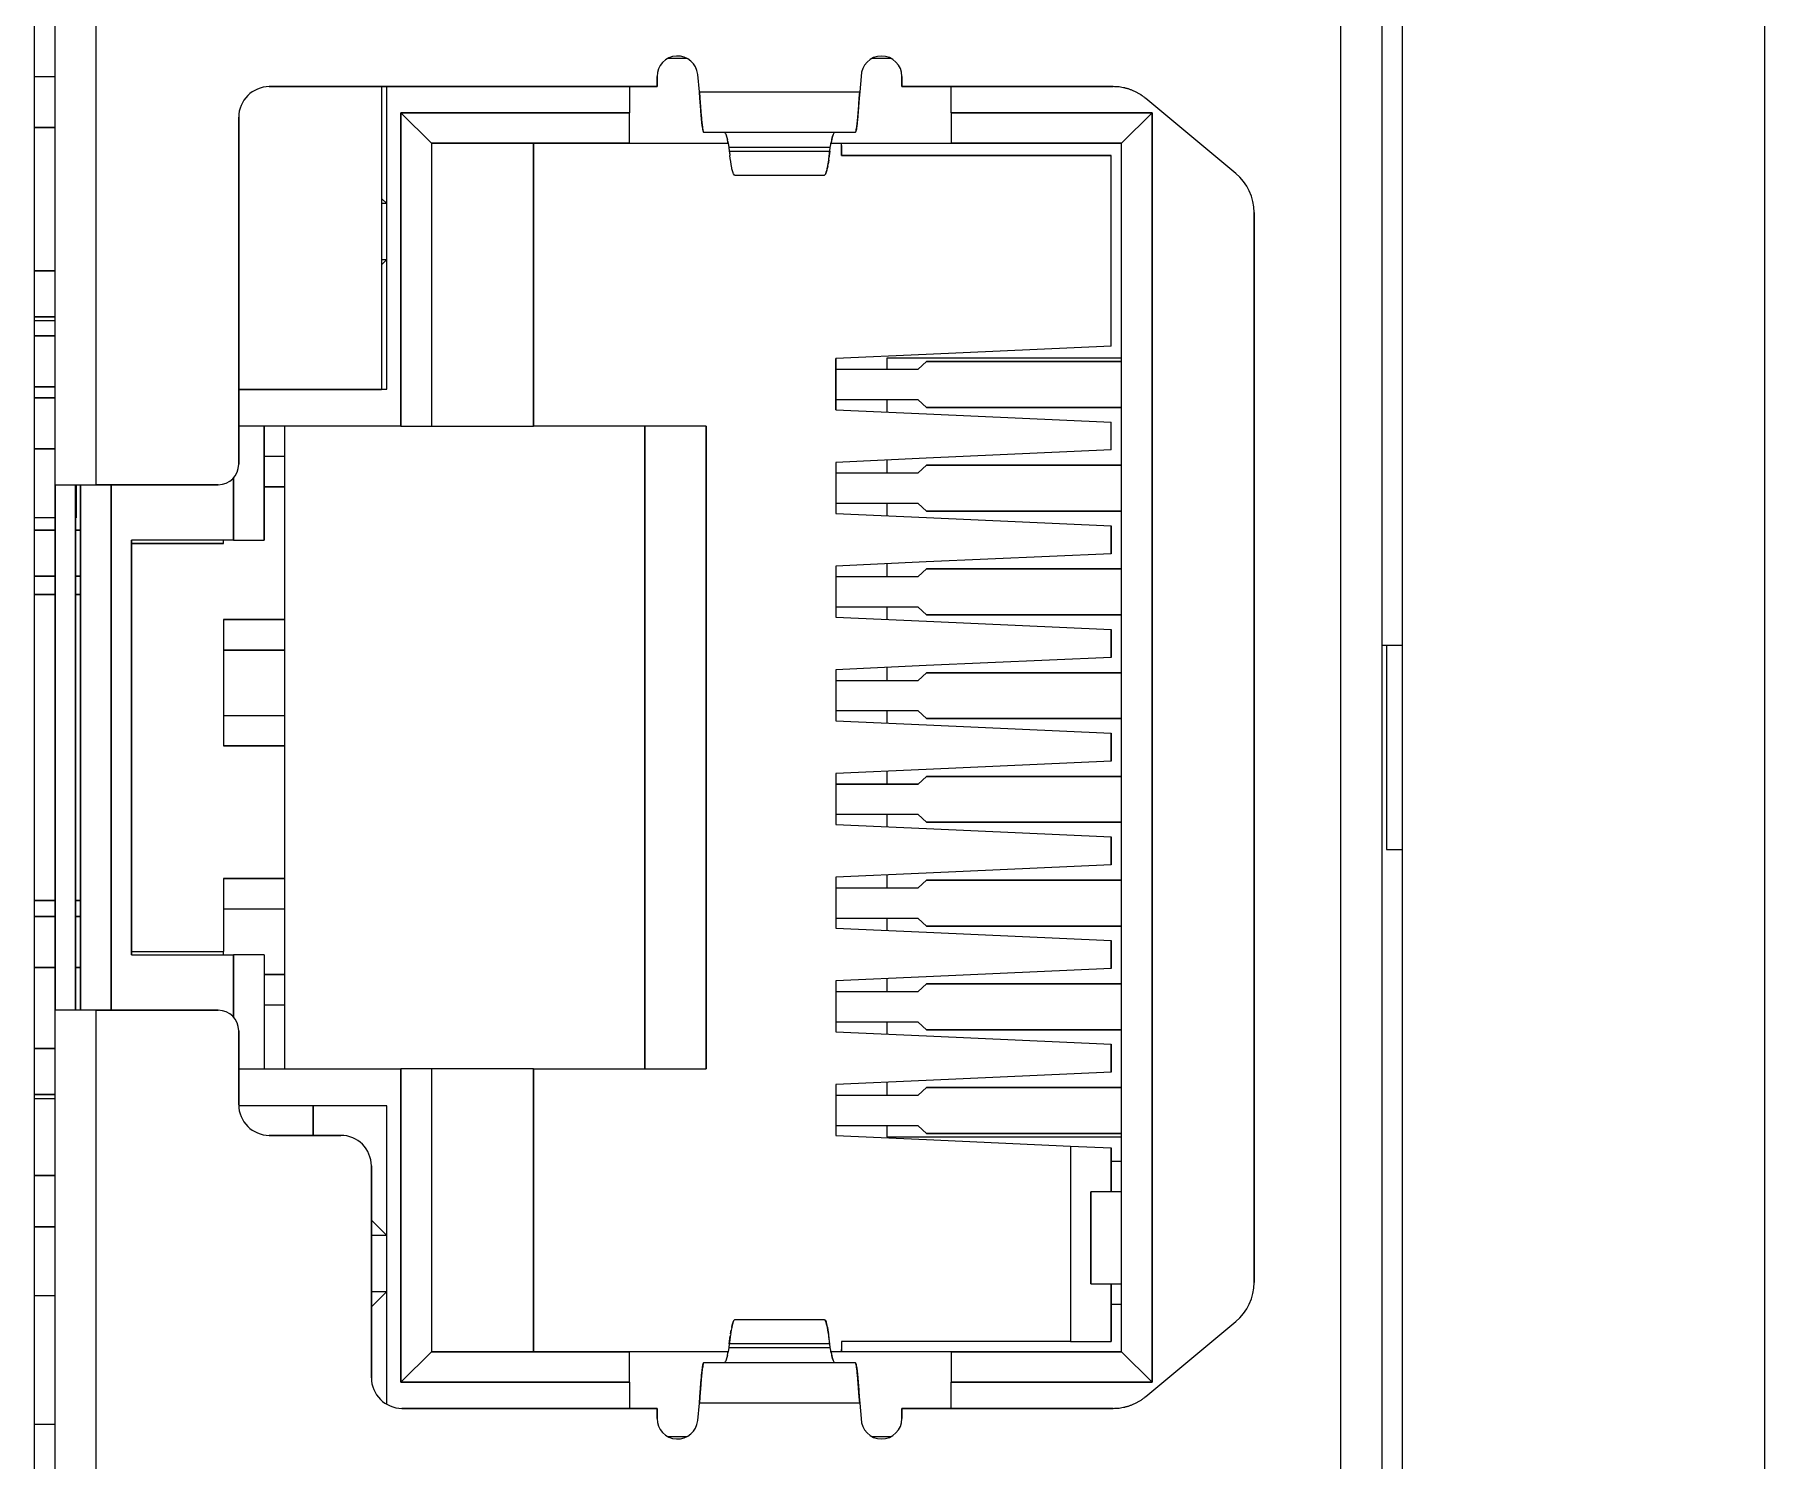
# Model space of a CAD drawing. Header units: millimetres. Extents: x 0 to 900, y 0 to 297.
# Drawn here: x 707.22 to 709.339, y 143.43 to 145.177 of the extents above; entities that cross this region are included whole.
import ezdxf

# ---------------------------------------------------------------- set-up
doc = ezdxf.new("R2010")
doc.units = ezdxf.units.MM

# ---------------------------------------------------------------- blocks, each defined once
blk = doc.blocks.new('DVS-005R00')
at = {"color": 7, "linetype": 'Continuous', "lineweight": 0}
for p, q in [((24.7, 111.5), (24.7, 3.5)), ((7.75, 13.55), (7.75, 72.45)), ((21.15, 72.45), (21.15, 13.55)), ((20.55, 14.25), (20.55, 71.75)), ((20.55, 14.25), (20.55, 71.75)), ((20.95, 71.75), (20.95, 14.25)), ((20.95, 71.75), (20.95, 14.25)), ((7.95, 52.56), (7.95, 61.38)), ((7.95, 52.56), (7.95, 61.38)), ((8.35, 61.38), (8.35, 52.56)), ((8.35, 61.38), (8.35, 52.56)), ((14.144, 56.735), (13.954, 56.735)), ((14.144, 56.735), (13.954, 56.735)), ((16.144, 56.735), (15.955, 56.735)), ((16.144, 56.735), (15.955, 56.735)), ((7.75, 56.56), (7.95, 56.56)), ((7.75, 56.56), (7.95, 56.56)), ((13.849, 56.46), (10.05, 56.46)), ((10.05, 56.46), (13.849, 56.46)), ((11.15, 56.46), (11.15, 53.495)), ((11.15, 56.46), (11.15, 53.495)), ((11.2, 53.495), (11.2, 56.46)), ((11.2, 53.495), (11.2, 56.46)), ((13.58, 56.46), (13.58, 56.205)), ((13.58, 56.46), (13.58, 56.205)), ((13.849, 56.56), (13.849, 56.46)), ((13.849, 56.46), (13.849, 56.56)), ((14.265, 56.41), (14.249, 56.579)), ((14.265, 56.41), (14.249, 56.579)), ((15.849, 56.56), (15.835, 56.41)), ((15.849, 56.56), (15.835, 56.41)), ((16.249, 56.46), (16.249, 56.56)), ((16.249, 56.56), (16.249, 56.46)), ((18.317, 56.46), (16.249, 56.46)), ((16.249, 56.46), (18.319, 56.46)), ((16.73, 56.205), (16.73, 56.46)), ((16.73, 56.205), (16.73, 56.46)), ((14.265, 56.41), (14.269, 56.348)), ((14.265, 56.41), (15.835, 56.41)), ((14.269, 56.348), (14.265, 56.41)), ((14.265, 56.41), (15.835, 56.41)), ((14.269, 56.348), (14.282, 56.175)), ((14.278, 56.229), (14.269, 56.348)), ((15.831, 56.348), (15.817, 56.175)), ((15.822, 56.23), (15.831, 56.348)), ((15.831, 56.348), (15.835, 56.41)), ((15.835, 56.41), (15.831, 56.348)), ((19.52, 55.61), (18.639, 56.344)), ((19.52, 55.61), (18.64, 56.343)), ((9.75, 56.16), (9.75, 52.76)), ((9.75, 52.76), (9.75, 56.16)), ((11.34, 56.205), (13.58, 56.205)), ((11.64, 55.905), (11.34, 56.205)), ((11.34, 53.135), (11.34, 56.205)), ((11.34, 56.205), (11.64, 55.905)), ((13.58, 56.205), (11.34, 56.205)), ((11.34, 56.205), (11.34, 53.135)), ((13.58, 55.905), (13.58, 56.205)), ((13.58, 55.905), (13.58, 56.205)), ((16.73, 56.205), (16.73, 55.905)), ((16.73, 56.205), (18.7, 56.205)), ((16.73, 56.205), (16.73, 55.905)), ((18.7, 56.205), (16.73, 56.205)), ((18.7, 56.205), (18.4, 55.905)), ((18.7, 56.205), (18.4, 55.905)), ((18.7, 56.205), (18.7, 43.765)), ((18.7, 43.765), (18.7, 56.205)), ((7.95, 56.06), (7.75, 56.06)), ((7.75, 56.06), (7.95, 56.06)), ((14.305, 56.015), (14.309, 56.01)), ((14.309, 56.01), (14.305, 56.015)), ((15.791, 56.01), (14.309, 56.01)), ((15.791, 56.01), (14.309, 56.01)), ((14.515, 56.006), (14.519, 56.001)), ((14.515, 56.006), (14.519, 56.001)), ((14.519, 56.001), (14.523, 55.993)), ((14.519, 56.001), (14.523, 55.993)), ((14.523, 55.993), (14.53, 55.972)), ((14.523, 55.993), (14.538, 55.943)), ((14.53, 55.972), (14.538, 55.943)), ((15.562, 55.943), (15.577, 55.993)), ((15.562, 55.943), (15.569, 55.972)), ((15.569, 55.972), (15.577, 55.993)), ((15.577, 55.993), (15.581, 56.001)), ((15.577, 55.993), (15.581, 56.001)), ((15.581, 56.001), (15.584, 56.006)), ((15.581, 56.001), (15.584, 56.006)), ((15.791, 56.01), (15.795, 56.015)), ((15.795, 56.015), (15.791, 56.01)), ((13.58, 55.905), (11.64, 55.905)), ((11.64, 55.905), (11.64, 53.135)), ((11.64, 55.905), (11.64, 53.135)), ((11.64, 55.905), (13.58, 55.905)), ((12.64, 55.905), (12.64, 53.135)), ((12.64, 53.135), (12.64, 55.905)), ((13.58, 55.905), (14.553, 55.905)), ((13.58, 55.905), (14.553, 55.905)), ((14.542, 55.924), (14.553, 55.864)), ((14.545, 55.907), (14.553, 55.864)), ((14.553, 55.864), (14.557, 55.828)), ((15.547, 55.864), (14.553, 55.864)), ((14.553, 55.864), (14.557, 55.828)), ((15.547, 55.864), (14.553, 55.864)), ((14.557, 55.828), (15.542, 55.828)), ((14.557, 55.828), (15.542, 55.828)), ((15.542, 55.828), (15.534, 55.759)), ((15.542, 55.828), (15.547, 55.864)), ((15.542, 55.828), (15.547, 55.864)), ((15.547, 55.864), (15.555, 55.907)), ((15.547, 55.864), (15.555, 55.907)), ((15.547, 55.905), (16.73, 55.905)), ((15.547, 55.905), (16.73, 55.905)), ((15.658, 55.885), (15.658, 55.905)), ((15.658, 55.885), (15.658, 55.905)), ((15.658, 55.885), (15.658, 55.785)), ((15.658, 55.785), (15.658, 55.885)), ((15.658, 55.785), (18.3, 55.785)), ((18.3, 55.785), (15.658, 55.785)), ((18.4, 55.905), (16.73, 55.905)), ((16.73, 55.905), (18.4, 55.905)), ((18.3, 53.916), (18.3, 55.785)), ((18.3, 53.916), (18.3, 55.785)), ((18.4, 44.065), (18.4, 55.905)), ((18.4, 44.065), (18.4, 55.905)), ((14.609, 55.594), (14.601, 55.601)), ((14.609, 55.594), (14.601, 55.601)), ((15.49, 55.594), (15.499, 55.601)), ((15.499, 55.601), (15.49, 55.594)), ((15.499, 55.601), (15.503, 55.609)), ((15.503, 55.609), (15.499, 55.601)), ((15.503, 55.609), (15.508, 55.621)), ((15.508, 55.621), (15.503, 55.609)), ((15.508, 55.621), (15.513, 55.64)), ((15.513, 55.64), (15.508, 55.621)), ((15.516, 55.655), (15.522, 55.684)), ((15.522, 55.684), (15.516, 55.655)), ((15.525, 55.701), (15.531, 55.743)), ((15.531, 55.743), (15.525, 55.701)), ((14.609, 55.594), (15.49, 55.594)), ((14.609, 55.594), (15.49, 55.594)), ((15.49, 55.594), (15.49, 55.594)), ((11.2, 55.315), (11.15, 55.365)), ((11.15, 55.365), (11.2, 55.315)), ((11.2, 55.315), (11.15, 55.315)), ((11.2, 55.315), (11.15, 55.315)), ((19.7, 44.744), (19.7, 55.226)), ((19.7, 55.226), (19.7, 44.744)), ((11.15, 54.765), (11.2, 54.765)), ((11.15, 54.715), (11.2, 54.765)), ((11.15, 54.715), (11.2, 54.765)), ((11.15, 54.765), (11.2, 54.765)), ((7.95, 54.655), (7.75, 54.655)), ((7.75, 54.655), (7.95, 54.655)), ((7.75, 54.205), (7.95, 54.205)), ((7.95, 54.205), (7.75, 54.205)), ((7.95, 54.164), (7.75, 54.164)), ((7.75, 54.02), (7.95, 54.02)), ((7.95, 54.02), (7.75, 54.02)), ((18.3, 53.916), (16.487, 53.835)), ((18.3, 53.916), (16.487, 53.835)), ((16.487, 53.835), (15.6, 53.795)), ((16.487, 53.835), (15.6, 53.795)), ((15.6, 53.795), (15.6, 53.691)), ((15.6, 53.691), (15.6, 53.795)), ((16.49, 53.801), (16.1, 53.801)), ((16.1, 53.801), (16.1, 53.691)), ((16.49, 53.801), (16.1, 53.801)), ((16.1, 53.801), (16.1, 53.691)), ((16.407, 53.691), (16.49, 53.766)), ((16.407, 53.691), (16.49, 53.766)), ((18.4, 53.801), (16.49, 53.801)), ((18.4, 53.801), (16.49, 53.801)), ((16.49, 53.766), (18.4, 53.766)), ((18.4, 53.766), (16.49, 53.766)), ((15.6, 53.691), (16.407, 53.691)), ((15.6, 53.691), (15.6, 53.391)), ((15.6, 53.691), (16.407, 53.691)), ((15.6, 53.391), (15.6, 53.691)), ((7.95, 53.52), (7.75, 53.52)), ((7.75, 53.52), (7.95, 53.52)), ((7.95, 53.41), (7.75, 53.41)), ((7.75, 53.41), (7.95, 53.41)), ((9.75, 53.495), (11.15, 53.495)), ((11.15, 53.49), (9.75, 53.49)), ((11.15, 53.495), (11.15, 53.49)), ((11.15, 53.495), (11.2, 53.495)), ((11.15, 53.495), (11.2, 53.495)), ((16.407, 53.391), (15.6, 53.391)), ((15.6, 53.391), (15.6, 53.295)), ((16.407, 53.391), (15.6, 53.391)), ((15.6, 53.295), (15.6, 53.391)), ((15.6, 53.295), (16.488, 53.255)), ((15.6, 53.295), (16.488, 53.255)), ((16.1, 53.391), (16.1, 53.273)), ((16.1, 53.391), (16.1, 53.273)), ((16.49, 53.316), (16.407, 53.391)), ((16.49, 53.316), (16.407, 53.391)), ((16.488, 53.255), (18.3, 53.174)), ((16.488, 53.255), (18.3, 53.174)), ((18.4, 53.316), (16.49, 53.316)), ((16.49, 53.316), (18.4, 53.316)), ((11.34, 53.135), (9.75, 53.135)), ((11.34, 53.135), (9.75, 53.135)), ((10, 53.135), (10, 52.015)), ((10, 52.015), (10, 53.135)), ((10.2, 53.135), (10.2, 46.835)), ((10.2, 53.135), (10.2, 46.835)), ((11.34, 53.135), (11.64, 53.135)), ((11.34, 53.135), (11.64, 53.135)), ((11.64, 53.135), (12.64, 53.135)), ((11.64, 53.135), (12.64, 53.135)), ((14.33, 53.135), (12.64, 53.135)), ((14.33, 53.135), (12.64, 53.135)), ((13.73, 46.835), (13.73, 53.135)), ((13.73, 53.135), (13.73, 46.835)), ((14.33, 53.135), (14.33, 46.835)), ((14.33, 46.835), (14.33, 53.135)), ((18.3, 52.9), (18.3, 53.174)), ((18.3, 52.9), (18.3, 53.174)), ((7.75, 52.91), (7.95, 52.91)), ((7.95, 52.91), (7.75, 52.91)), ((18.3, 52.9), (16.487, 52.819)), ((18.3, 52.9), (16.487, 52.819)), ((10, 52.84), (10.2, 52.84)), ((10, 52.84), (10.2, 52.84)), ((16.487, 52.819), (15.6, 52.779)), ((16.487, 52.819), (15.6, 52.779)), ((15.6, 52.779), (15.6, 52.675)), ((15.6, 52.779), (15.6, 52.675)), ((16.1, 52.801), (16.1, 52.675)), ((16.1, 52.801), (16.1, 52.675)), ((16.407, 52.675), (16.49, 52.75)), ((16.407, 52.675), (16.49, 52.75)), ((16.49, 52.75), (18.4, 52.75)), ((18.4, 52.75), (16.49, 52.75)), ((7.95, 52.56), (8.168, 52.56)), ((7.95, 52.56), (7.95, 47.41)), ((7.95, 47.41), (7.95, 52.56)), ((7.95, 52.56), (8.168, 52.56)), ((8.15, 47.41), (8.15, 52.56)), ((8.15, 52.56), (8.15, 47.41)), ((8.159, 52.234), (8.159, 52.56)), ((8.168, 52.56), (8.35, 52.56)), ((8.168, 52.56), (8.35, 52.56)), ((8.2, 47.41), (8.2, 52.56)), ((8.2, 52.56), (8.2, 47.41)), ((9.55, 52.56), (8.35, 52.56)), ((8.35, 52.56), (9.55, 52.56)), ((8.5, 52.56), (8.5, 47.41)), ((8.5, 47.41), (8.5, 52.56)), ((9.7, 52.015), (9.7, 52.629)), ((9.7, 52.629), (9.7, 52.015)), ((15.6, 52.675), (16.407, 52.675)), ((15.6, 52.675), (15.6, 52.375)), ((15.6, 52.675), (16.407, 52.675)), ((15.6, 52.675), (15.6, 52.375)), ((10.2, 52.54), (10, 52.54)), ((10, 52.54), (10.2, 52.54)), ((7.95, 52.234), (7.75, 52.234)), ((16.407, 52.375), (15.6, 52.375)), ((15.6, 52.375), (15.6, 52.279)), ((16.407, 52.375), (15.6, 52.375)), ((15.6, 52.375), (15.6, 52.279)), ((15.6, 52.279), (16.488, 52.239)), ((15.6, 52.279), (16.488, 52.239)), ((16.1, 52.375), (16.1, 52.257)), ((16.1, 52.375), (16.1, 52.257)), ((16.49, 52.3), (16.407, 52.375)), ((16.49, 52.3), (16.407, 52.375)), ((16.488, 52.239), (18.3, 52.158)), ((16.488, 52.239), (18.3, 52.158)), ((18.4, 52.3), (16.49, 52.3)), ((16.49, 52.3), (18.4, 52.3)), ((7.95, 52.115), (7.75, 52.115)), ((7.75, 52.115), (7.95, 52.115)), ((8.2, 52.115), (8.15, 52.115)), ((8.15, 52.115), (8.2, 52.115)), ((18.3, 51.884), (18.3, 52.158)), ((18.3, 52.158), (18.3, 51.884)), ((9.7, 52.015), (8.7, 52.015)), ((8.7, 52.015), (8.7, 47.955)), ((8.7, 47.955), (8.7, 52.015)), ((9.7, 52.015), (8.7, 52.015)), ((8.704, 51.985), (9.6, 51.985)), ((9.6, 51.985), (8.704, 51.985)), ((9.6, 51.985), (9.6, 52.015)), ((9.6, 51.985), (9.6, 52.015)), ((9.7, 52.015), (10, 52.015)), ((9.7, 52.015), (10, 52.015)), ((18.3, 51.884), (16.487, 51.803)), ((18.3, 51.884), (16.487, 51.803)), ((16.487, 51.803), (15.6, 51.763)), ((16.487, 51.803), (15.6, 51.763)), ((15.6, 51.763), (15.6, 51.659)), ((15.6, 51.763), (15.6, 51.659)), ((16.1, 51.785), (16.1, 51.659)), ((16.1, 51.785), (16.1, 51.659)), ((16.407, 51.659), (16.49, 51.734)), ((16.407, 51.659), (16.49, 51.734)), ((16.49, 51.734), (18.4, 51.734)), ((18.4, 51.734), (16.49, 51.734)), ((7.75, 51.665), (7.95, 51.665)), ((7.95, 51.665), (7.75, 51.665)), ((8.15, 51.665), (8.2, 51.665)), ((8.2, 51.665), (8.15, 51.665)), ((15.6, 51.659), (16.407, 51.659)), ((15.6, 51.659), (15.6, 51.359)), ((15.6, 51.659), (16.407, 51.659)), ((15.6, 51.659), (15.6, 51.359)), ((7.75, 51.485), (7.95, 51.485)), ((7.95, 51.485), (7.75, 51.485)), ((8.15, 51.485), (8.2, 51.485)), ((8.2, 51.485), (8.15, 51.485)), ((16.407, 51.359), (15.6, 51.359)), ((15.6, 51.359), (15.6, 51.263)), ((16.407, 51.359), (15.6, 51.359)), ((15.6, 51.359), (15.6, 51.263)), ((16.1, 51.359), (16.1, 51.241)), ((16.1, 51.359), (16.1, 51.241)), ((16.49, 51.284), (16.407, 51.359)), ((16.49, 51.284), (16.407, 51.359)), ((9.6, 51.24), (9.6, 50)), ((9.6, 51.24), (10.2, 51.24)), ((9.6, 51.24), (9.6, 50)), ((10.2, 51.24), (9.6, 51.24)), ((15.6, 51.263), (16.488, 51.223)), ((15.6, 51.263), (16.488, 51.223)), ((16.488, 51.223), (18.3, 51.142)), ((16.488, 51.223), (18.3, 51.142)), ((18.4, 51.284), (16.49, 51.284)), ((16.49, 51.284), (18.4, 51.284)), ((18.3, 50.868), (18.3, 51.142)), ((18.3, 51.142), (18.3, 50.868)), ((10.2, 50.94), (9.6, 50.94)), ((9.6, 50.94), (10.2, 50.94)), ((18.3, 50.868), (16.487, 50.787)), ((18.3, 50.868), (16.487, 50.787)), ((20.997, 50.985), (20.95, 50.985)), ((21.15, 50.985), (20.997, 50.985)), ((20.997, 50.985), (20.997, 48.985)), ((16.487, 50.787), (15.6, 50.747)), ((16.487, 50.787), (15.6, 50.747)), ((15.6, 50.747), (15.6, 50.643)), ((15.6, 50.747), (15.6, 50.643)), ((16.1, 50.769), (16.1, 50.643)), ((16.1, 50.769), (16.1, 50.643)), ((16.407, 50.643), (16.49, 50.718)), ((16.407, 50.643), (16.49, 50.718)), ((16.49, 50.718), (18.4, 50.718)), ((18.4, 50.718), (16.49, 50.718)), ((15.6, 50.643), (16.407, 50.643)), ((15.6, 50.643), (15.6, 50.343)), ((15.6, 50.643), (16.407, 50.643)), ((15.6, 50.643), (15.6, 50.343)), ((16.407, 50.343), (15.6, 50.343)), ((15.6, 50.343), (15.6, 50.247)), ((16.407, 50.343), (15.6, 50.343)), ((15.6, 50.343), (15.6, 50.247)), ((16.1, 50.343), (16.1, 50.225)), ((16.1, 50.343), (16.1, 50.225)), ((16.49, 50.268), (16.407, 50.343)), ((16.49, 50.268), (16.407, 50.343)), ((9.6, 50.3), (10.2, 50.3)), ((9.6, 50.3), (10.2, 50.3)), ((15.6, 50.247), (16.488, 50.207)), ((15.6, 50.247), (16.488, 50.207)), ((16.488, 50.207), (18.3, 50.126)), ((16.488, 50.207), (18.3, 50.126)), ((18.4, 50.268), (16.49, 50.268)), ((16.49, 50.268), (18.4, 50.268)), ((18.3, 49.852), (18.3, 50.126)), ((18.3, 50.126), (18.3, 49.852)), ((10.2, 50), (9.6, 50)), ((9.6, 50), (10.2, 50)), ((18.3, 49.852), (16.487, 49.771)), ((18.3, 49.852), (16.487, 49.771)), ((16.487, 49.771), (15.6, 49.731)), ((16.487, 49.771), (15.6, 49.731)), ((15.6, 49.731), (15.6, 49.627)), ((15.6, 49.731), (15.6, 49.627)), ((16.1, 49.753), (16.1, 49.627)), ((16.1, 49.753), (16.1, 49.627)), ((16.407, 49.627), (16.49, 49.702)), ((16.407, 49.627), (16.49, 49.702)), ((16.49, 49.702), (18.4, 49.702)), ((18.4, 49.702), (16.49, 49.702)), ((15.6, 49.627), (16.407, 49.627)), ((15.6, 49.627), (15.6, 49.327)), ((16.407, 49.627), (15.6, 49.627)), ((15.6, 49.627), (15.6, 49.327)), ((16.407, 49.327), (15.6, 49.327)), ((15.6, 49.327), (15.6, 49.231)), ((16.407, 49.327), (15.6, 49.327)), ((15.6, 49.327), (15.6, 49.231)), ((16.1, 49.327), (16.1, 49.209)), ((16.1, 49.327), (16.1, 49.209)), ((16.49, 49.252), (16.407, 49.327)), ((16.49, 49.252), (16.407, 49.327)), ((15.6, 49.231), (16.488, 49.191)), ((15.6, 49.231), (16.488, 49.191)), ((16.488, 49.191), (18.3, 49.11)), ((16.488, 49.191), (18.3, 49.11)), ((18.4, 49.252), (16.49, 49.252)), ((16.49, 49.252), (18.4, 49.252)), ((18.3, 48.836), (18.3, 49.11)), ((18.3, 49.11), (18.3, 48.836)), ((18.3, 48.836), (16.487, 48.755)), ((18.3, 48.836), (16.487, 48.755)), ((20.997, 48.985), (21.15, 48.985)), ((9.6, 48.7), (9.6, 47.985)), ((9.6, 48.7), (10.2, 48.7)), ((9.6, 48.7), (9.6, 47.985)), ((10.2, 48.7), (9.6, 48.7)), ((16.487, 48.755), (15.6, 48.715)), ((16.487, 48.755), (15.6, 48.715)), ((15.6, 48.715), (15.6, 48.611)), ((15.6, 48.715), (15.6, 48.611)), ((16.1, 48.737), (16.1, 48.611)), ((16.1, 48.737), (16.1, 48.611)), ((16.407, 48.611), (16.49, 48.686)), ((16.407, 48.611), (16.49, 48.686)), ((16.49, 48.686), (18.4, 48.686)), ((18.4, 48.686), (16.49, 48.686)), ((7.75, 48.485), (7.95, 48.485)), ((7.95, 48.485), (7.75, 48.485)), ((8.15, 48.485), (8.2, 48.485)), ((8.2, 48.485), (8.15, 48.485)), ((15.6, 48.611), (16.407, 48.611)), ((15.6, 48.611), (15.6, 48.311)), ((15.6, 48.611), (16.407, 48.611)), ((15.6, 48.611), (15.6, 48.311)), ((7.95, 48.33), (7.75, 48.33)), ((7.75, 48.33), (7.95, 48.33)), ((8.2, 48.33), (8.15, 48.33)), ((8.15, 48.33), (8.2, 48.33)), ((10.2, 48.4), (9.6, 48.4)), ((10.2, 48.4), (9.6, 48.4)), ((16.407, 48.311), (15.6, 48.311)), ((15.6, 48.311), (15.6, 48.215)), ((16.407, 48.311), (15.6, 48.311)), ((15.6, 48.311), (15.6, 48.215)), ((16.1, 48.311), (16.1, 48.193)), ((16.1, 48.311), (16.1, 48.193)), ((16.49, 48.236), (16.407, 48.311)), ((16.49, 48.236), (16.407, 48.311)), ((15.6, 48.215), (16.488, 48.175)), ((15.6, 48.215), (16.488, 48.175)), ((16.488, 48.175), (18.3, 48.094)), ((16.488, 48.175), (18.3, 48.094)), ((18.4, 48.236), (16.49, 48.236)), ((16.49, 48.236), (18.4, 48.236)), ((8.704, 47.985), (9.6, 47.985)), ((8.704, 47.985), (9.6, 47.985)), ((9.6, 47.955), (9.6, 47.985)), ((9.6, 47.955), (9.6, 47.985)), ((18.3, 47.82), (18.3, 48.094)), ((18.3, 48.094), (18.3, 47.82)), ((7.75, 47.83), (7.95, 47.83)), ((7.95, 47.83), (7.75, 47.83)), ((8.15, 47.83), (8.2, 47.83)), ((8.2, 47.83), (8.15, 47.83)), ((8.7, 47.955), (9.7, 47.955)), ((8.7, 47.955), (9.7, 47.955)), ((10, 47.955), (9.7, 47.955)), ((9.7, 47.341), (9.7, 47.955)), ((10, 47.955), (9.7, 47.955)), ((9.7, 47.955), (9.7, 47.341)), ((10, 47.955), (10, 46.835)), ((10, 47.955), (10, 46.835)), ((18.3, 47.82), (16.487, 47.739)), ((18.3, 47.82), (16.487, 47.739)), ((10, 47.76), (10.2, 47.76)), ((10.2, 47.76), (10, 47.76)), ((16.487, 47.739), (15.6, 47.699)), ((16.487, 47.739), (15.6, 47.699)), ((15.6, 47.699), (15.6, 47.595)), ((15.6, 47.699), (15.6, 47.595)), ((16.1, 47.721), (16.1, 47.595)), ((16.1, 47.721), (16.1, 47.595)), ((16.407, 47.595), (16.49, 47.67)), ((16.407, 47.595), (16.49, 47.67)), ((16.49, 47.67), (18.4, 47.67)), ((18.4, 47.67), (16.49, 47.67)), ((15.6, 47.595), (16.407, 47.595)), ((15.6, 47.595), (15.6, 47.295)), ((15.6, 47.595), (16.407, 47.595)), ((15.6, 47.595), (15.6, 47.295)), ((7.955, 47.41), (7.95, 47.41)), ((7.95, 38.59), (7.95, 47.41)), ((7.95, 38.59), (7.95, 47.41)), ((7.955, 47.41), (7.95, 47.41)), ((7.97, 47.41), (7.955, 47.41)), ((7.97, 47.41), (7.955, 47.41)), ((7.994, 47.41), (7.97, 47.41)), ((7.994, 47.41), (7.97, 47.41)), ((8.027, 47.41), (7.994, 47.41)), ((8.027, 47.41), (7.994, 47.41)), ((8.067, 47.41), (8.027, 47.41)), ((8.067, 47.41), (8.027, 47.41)), ((8.115, 47.41), (8.067, 47.41)), ((8.115, 47.41), (8.067, 47.41)), ((8.168, 47.41), (8.115, 47.41)), ((8.168, 47.41), (8.115, 47.41)), ((8.226, 47.41), (8.168, 47.41)), ((8.226, 47.41), (8.168, 47.41)), ((8.286, 47.41), (8.226, 47.41)), ((8.286, 47.41), (8.226, 47.41)), ((8.35, 47.41), (8.286, 47.41)), ((8.35, 47.41), (8.286, 47.41)), ((8.35, 47.41), (9.55, 47.41)), ((8.35, 47.41), (8.35, 38.59)), ((9.55, 47.41), (8.35, 47.41)), ((8.35, 47.41), (8.35, 38.59)), ((10.2, 47.46), (10, 47.46)), ((10.2, 47.46), (10, 47.46)), ((16.407, 47.295), (15.6, 47.295)), ((15.6, 47.295), (15.6, 47.199)), ((16.407, 47.295), (15.6, 47.295)), ((15.6, 47.295), (15.6, 47.199)), ((16.1, 47.295), (16.1, 47.177)), ((16.1, 47.295), (16.1, 47.177)), ((16.49, 47.22), (16.407, 47.295)), ((16.49, 47.22), (16.407, 47.295)), ((9.75, 47.21), (9.75, 46.485)), ((9.75, 46.485), (9.75, 47.21)), ((15.6, 47.199), (16.488, 47.159)), ((15.6, 47.199), (16.488, 47.159)), ((16.488, 47.159), (18.3, 47.078)), ((16.488, 47.159), (18.3, 47.078)), ((18.4, 47.22), (16.49, 47.22)), ((16.49, 47.22), (18.4, 47.22)), ((7.95, 47.035), (7.75, 47.035)), ((7.75, 47.035), (7.95, 47.035)), ((18.3, 46.804), (18.3, 47.078)), ((18.3, 47.078), (18.3, 46.804)), ((9.75, 46.835), (11.34, 46.835)), ((9.75, 46.835), (11.34, 46.835)), ((11.64, 46.835), (11.34, 46.835)), ((11.34, 43.765), (11.34, 46.835)), ((11.64, 46.835), (11.34, 46.835)), ((11.34, 46.835), (11.34, 43.765)), ((12.64, 46.835), (11.64, 46.835)), ((11.64, 46.835), (11.64, 44.065)), ((11.64, 46.835), (11.64, 44.065)), ((12.64, 46.835), (11.64, 46.835)), ((12.64, 46.835), (12.64, 44.065)), ((12.64, 46.835), (14.33, 46.835)), ((12.64, 46.835), (14.33, 46.835)), ((12.64, 44.065), (12.64, 46.835)), ((18.3, 46.804), (16.487, 46.723)), ((18.3, 46.804), (16.487, 46.723)), ((16.487, 46.723), (15.6, 46.683)), ((16.487, 46.723), (15.6, 46.683)), ((15.6, 46.683), (15.6, 46.579)), ((15.6, 46.683), (15.6, 46.579)), ((16.1, 46.705), (16.1, 46.579)), ((16.1, 46.705), (16.1, 46.579)), ((16.407, 46.579), (16.49, 46.654)), ((16.407, 46.579), (16.49, 46.654)), ((16.49, 46.654), (18.4, 46.654)), ((18.4, 46.654), (16.49, 46.654)), ((7.75, 46.585), (7.95, 46.585)), ((7.95, 46.585), (7.75, 46.585)), ((7.95, 46.544), (7.75, 46.544)), ((11.2, 46.475), (9.75, 46.475)), ((11.2, 46.475), (9.75, 46.475)), ((10.48, 46.185), (10.48, 46.475)), ((10.48, 46.475), (10.48, 46.185)), ((11.2, 43.552), (11.2, 46.475)), ((11.2, 43.552), (11.2, 46.475)), ((15.6, 46.579), (16.407, 46.579)), ((15.6, 46.579), (15.6, 46.279)), ((15.6, 46.579), (16.407, 46.579)), ((15.6, 46.579), (15.6, 46.279)), ((16.407, 46.279), (15.6, 46.279)), ((15.6, 46.279), (15.6, 46.183)), ((16.407, 46.279), (15.6, 46.279)), ((15.6, 46.279), (15.6, 46.183)), ((16.1, 46.279), (16.1, 46.169)), ((16.1, 46.279), (16.1, 46.169)), ((16.49, 46.204), (16.407, 46.279)), ((16.49, 46.204), (16.407, 46.279)), ((10.05, 46.185), (10.75, 46.185)), ((10.75, 46.185), (10.05, 46.185)), ((15.6, 46.183), (16.488, 46.143)), ((15.6, 46.183), (16.488, 46.143)), ((16.1, 46.169), (16.49, 46.169)), ((16.1, 46.169), (16.49, 46.169)), ((16.488, 46.143), (17.9, 46.08)), ((16.488, 46.143), (17.9, 46.08)), ((18.4, 46.204), (16.49, 46.204)), ((16.49, 46.204), (18.4, 46.204)), ((16.49, 46.169), (18.4, 46.169)), ((16.49, 46.169), (18.4, 46.169)), ((17.9, 46.08), (18.3, 46.062)), ((17.9, 46.08), (17.9, 44.165)), ((17.9, 46.08), (17.9, 44.165)), ((17.9, 46.08), (18.3, 46.062)), ((18.3, 45.63), (18.3, 46.062)), ((18.3, 46.062), (18.3, 45.63)), ((7.95, 45.79), (7.75, 45.79)), ((7.75, 45.79), (7.95, 45.79)), ((11.05, 45.885), (11.05, 43.81)), ((11.05, 43.81), (11.05, 45.885)), ((18.4, 45.93), (18.3, 45.93)), ((18.4, 45.93), (18.3, 45.93)), ((18.1, 44.73), (18.1, 45.63)), ((18.4, 45.63), (18.1, 45.63)), ((18.4, 45.63), (18.1, 45.63)), ((18.1, 45.63), (18.1, 44.73)), ((7.75, 45.29), (7.95, 45.29)), ((7.95, 45.29), (7.75, 45.29)), ((11.2, 45.205), (11.05, 45.355)), ((11.05, 45.355), (11.2, 45.205)), ((11.2, 45.205), (11.05, 45.205)), ((11.2, 45.205), (11.05, 45.205)), ((7.95, 44.614), (7.75, 44.614)), ((11.05, 44.655), (11.2, 44.655)), ((11.2, 44.655), (11.05, 44.505)), ((11.05, 44.505), (11.2, 44.655)), ((11.05, 44.655), (11.2, 44.655)), ((18.1, 44.73), (18.4, 44.73)), ((18.1, 44.73), (18.4, 44.73)), ((18.3, 44.165), (18.3, 44.73)), ((18.3, 44.73), (18.3, 44.165)), ((18.3, 44.53), (18.4, 44.53)), ((18.3, 44.53), (18.4, 44.53)), ((14.576, 44.277), (14.57, 44.241)), ((14.57, 44.241), (14.576, 44.277)), ((14.586, 44.325), (14.581, 44.303)), ((14.581, 44.303), (14.586, 44.325)), ((14.591, 44.346), (14.586, 44.325)), ((14.586, 44.325), (14.591, 44.346)), ((14.595, 44.357), (14.591, 44.346)), ((14.591, 44.346), (14.595, 44.357)), ((14.603, 44.372), (14.595, 44.357)), ((14.595, 44.357), (14.603, 44.372)), ((14.605, 44.374), (14.603, 44.372)), ((14.603, 44.372), (14.605, 44.374)), ((14.609, 44.376), (14.605, 44.374)), ((14.605, 44.374), (14.609, 44.376)), ((15.49, 44.376), (14.609, 44.376)), ((15.49, 44.376), (14.609, 44.376)), ((15.495, 44.374), (15.49, 44.376)), ((15.49, 44.376), (15.495, 44.374)), ((15.505, 44.357), (15.495, 44.374)), ((15.495, 44.374), (15.505, 44.357)), ((15.508, 44.348), (15.505, 44.357)), ((15.505, 44.357), (15.508, 44.348)), ((15.514, 44.325), (15.508, 44.348)), ((15.508, 44.348), (15.514, 44.325)), ((15.524, 44.277), (15.519, 44.304)), ((15.519, 44.304), (15.524, 44.277)), ((15.529, 44.242), (15.524, 44.277)), ((15.524, 44.277), (15.529, 44.242)), ((18.639, 43.626), (19.52, 44.36)), ((18.64, 43.627), (19.52, 44.36)), ((14.553, 44.106), (14.545, 44.063)), ((14.553, 44.106), (14.545, 44.063)), ((14.557, 44.142), (14.553, 44.106)), ((14.557, 44.142), (14.553, 44.106)), ((14.553, 44.106), (15.547, 44.106)), ((14.553, 44.106), (15.547, 44.106)), ((14.557, 44.142), (14.567, 44.216)), ((15.542, 44.142), (14.557, 44.142)), ((15.542, 44.142), (14.557, 44.142)), ((15.542, 44.142), (15.533, 44.215)), ((15.547, 44.106), (15.542, 44.142)), ((15.547, 44.106), (15.542, 44.142)), ((15.555, 44.063), (15.547, 44.106)), ((15.558, 44.046), (15.547, 44.106)), ((15.658, 44.165), (15.658, 44.085)), ((17.9, 44.165), (15.658, 44.165)), ((17.9, 44.165), (15.658, 44.165)), ((15.658, 44.165), (15.658, 44.085)), ((15.658, 44.085), (15.658, 44.065)), ((15.658, 44.065), (15.658, 44.085)), ((17.9, 44.165), (18.3, 44.165)), ((17.9, 44.165), (18.3, 44.165)), ((11.34, 43.765), (11.64, 44.065)), ((11.34, 43.765), (11.64, 44.065)), ((11.64, 44.065), (13.58, 44.065)), ((13.58, 44.065), (11.64, 44.065)), ((13.58, 43.765), (13.58, 44.065)), ((14.553, 44.065), (13.58, 44.065)), ((13.58, 43.765), (13.58, 44.065)), ((14.553, 44.065), (13.58, 44.065)), ((14.309, 43.96), (14.305, 43.955)), ((14.305, 43.955), (14.309, 43.96)), ((14.309, 43.96), (15.791, 43.96)), ((14.309, 43.96), (15.791, 43.96)), ((14.519, 43.969), (14.515, 43.964)), ((14.519, 43.969), (14.515, 43.964)), ((14.523, 43.977), (14.519, 43.969)), ((14.523, 43.977), (14.519, 43.969)), ((14.538, 44.027), (14.523, 43.977)), ((14.53, 43.998), (14.523, 43.977)), ((14.538, 44.027), (14.53, 43.998)), ((16.73, 44.065), (15.547, 44.065)), ((16.73, 44.065), (15.547, 44.065)), ((15.569, 43.998), (15.562, 44.027)), ((15.577, 43.977), (15.562, 44.027)), ((15.577, 43.977), (15.569, 43.998)), ((15.581, 43.969), (15.577, 43.977)), ((15.581, 43.969), (15.577, 43.977)), ((15.584, 43.964), (15.581, 43.969)), ((15.584, 43.964), (15.581, 43.969)), ((15.795, 43.955), (15.791, 43.96)), ((15.791, 43.96), (15.795, 43.955)), ((16.73, 44.065), (16.73, 43.765)), ((16.73, 44.065), (18.4, 44.065)), ((16.73, 44.065), (16.73, 43.765)), ((18.4, 44.065), (16.73, 44.065)), ((18.7, 43.765), (18.4, 44.065)), ((18.7, 43.765), (18.4, 44.065)), ((13.58, 43.765), (11.34, 43.765)), ((11.34, 43.765), (13.58, 43.765)), ((13.58, 43.765), (13.58, 43.51)), ((13.58, 43.765), (13.58, 43.51)), ((14.269, 43.622), (14.282, 43.795)), ((14.278, 43.74), (14.269, 43.622)), ((15.831, 43.622), (15.817, 43.795)), ((15.822, 43.741), (15.831, 43.622)), ((16.73, 43.51), (16.73, 43.765)), ((18.7, 43.765), (16.73, 43.765)), ((16.73, 43.51), (16.73, 43.765)), ((16.73, 43.765), (18.7, 43.765)), ((14.269, 43.622), (14.265, 43.56)), ((14.265, 43.56), (14.269, 43.622)), ((15.835, 43.56), (15.831, 43.622)), ((15.831, 43.622), (15.835, 43.56)), ((11.35, 43.51), (13.849, 43.51)), ((13.849, 43.51), (11.35, 43.51)), ((13.849, 43.51), (13.849, 43.41)), ((13.849, 43.41), (13.849, 43.51)), ((14.249, 43.391), (14.265, 43.56)), ((14.249, 43.391), (14.265, 43.56)), ((15.835, 43.56), (14.265, 43.56)), ((15.835, 43.56), (14.265, 43.56)), ((15.835, 43.56), (15.849, 43.41)), ((15.835, 43.56), (15.849, 43.41)), ((16.249, 43.41), (16.249, 43.51)), ((16.249, 43.51), (18.319, 43.51)), ((18.319, 43.51), (16.249, 43.51)), ((16.249, 43.51), (16.249, 43.41)), ((7.95, 43.353), (7.75, 43.353)), ((13.954, 43.235), (14.144, 43.235)), ((13.954, 43.235), (14.144, 43.235)), ((15.955, 43.235), (16.144, 43.235)), ((15.955, 43.235), (16.144, 43.235))]:
    blk.add_line(p, q, dxfattribs=at)
for centre, radius, start, end in [((14.049, 56.56), 0.2, 5.4101, 180), ((14.049, 56.56), 0.2, 5.4101, 180), ((16.049, 56.56), 0.2, 0, 180), ((16.049, 56.56), 0.2, 0, 180), ((10.05, 56.16), 0.3, 90, 180), ((10.05, 56.16), 0.3, 90, 180), ((18.319, 55.96), 0.5, 86.7256, 90.1973), ((18.319, 55.96), 0.5, 86.7254, 90), ((18.319, 55.96), 0.5, 83.3856, 86.7256), ((18.319, 55.96), 0.5, 83.3856, 86.7254), ((18.319, 55.96), 0.5, 80.0934, 83.3856), ((18.319, 55.96), 0.5, 80.0932, 83.3856), ((18.319, 55.96), 0.5, 76.8618, 80.0934), ((18.319, 55.96), 0.5, 76.6674, 80.0932), ((18.319, 55.96), 0.5, 73.4048, 76.8618), ((18.319, 55.96), 0.5, 73.4049, 76.6674), ((18.319, 55.96), 0.5, 70.1943, 73.4048), ((18.319, 55.96), 0.5, 70.0002, 73.4049), ((18.319, 55.96), 0.5, 66.7895, 70.1943), ((18.319, 55.96), 0.5, 66.7896, 70.0002), ((18.319, 55.96), 0.5, 63.4295, 66.7895), ((18.319, 55.96), 0.5, 63.4288, 66.7896), ((18.319, 55.96), 0.5, 60.1012, 63.4295), ((18.319, 55.96), 0.5, 60.101, 63.4288), ((18.319, 55.96), 0.5, 56.9053, 60.1012), ((18.319, 55.96), 0.5, 56.7098, 60.101), ((18.319, 55.96), 0.5, 53.469, 56.9053), ((18.319, 55.96), 0.5, 53.4688, 56.7098), ((18.319, 55.96), 0.5, 50.1944, 53.469), ((18.319, 55.96), 0.5, 49.9971, 53.4688), ((13.73, 55.76), 0.829, 11.4308, 12.7549), ((13.73, 55.76), 0.829, 11.4308, 12.7549), ((16.37, 55.76), 0.829, 167.2451, 168.5692), ((16.37, 55.76), 0.829, 167.2451, 168.5692), ((13.414, 55.696), 1.151, 10.5573, 11.4511), ((18.718, 56.315), 4.189, 186.6696, 187.2412), ((18.709, 56.313), 4.179, 186.6696, 187.2424), ((12.354, 56.191), 3.209, 352.2645, 352.7549), ((11.381, 56.315), 4.189, 352.7595, 353.3304), ((16.686, 55.696), 1.151, 168.5489, 169.4427), ((16.686, 55.696), 1.151, 168.5489, 169.4427), ((14.636, 55.623), 0.0414, 209.3323, 212.4), ((14.636, 55.623), 0.0415, 209.2926, 212.3579), ((15.011, 55.764), 0.517, 346.1976, 347.877), ((15.009, 55.764), 0.519, 346.2006, 347.8751), ((14.256, 55.911), 1.286, 349.8705, 350.6323), ((14.257, 55.911), 1.285, 349.8664, 350.6285), ((12.925, 56.114), 2.633, 351.8993, 352.2597), ((12.933, 56.113), 2.625, 351.8968, 352.2515), ((19.2, 55.226), 0.5, 0, 50.1944), ((19.2, 55.226), 0.5, 0, 50.1944), ((14.609, 55.599), 0.00552, 260.4076, 269.9715), ((14.609, 55.599), 0.00552, 260.4346, 269.9724), ((9.55, 52.76), 0.2, 270, 0), ((9.55, 52.76), 0.2, 270, 0), ((9.55, 47.21), 0.2, 0, 90), ((9.55, 47.21), 0.2, 0, 90), ((10.05, 46.485), 0.3, 180, 270), ((10.05, 46.485), 0.3, 180, 270), ((10.75, 45.885), 0.3, 0, 90), ((10.75, 45.885), 0.3, 0, 90), ((19.2, 44.744), 0.5, 309.8056, 0), ((19.2, 44.744), 0.5, 309.8056, 0), ((16.923, 43.891), 2.378, 171.543, 172.1591), ((16.917, 43.892), 2.372, 171.5422, 172.146), ((15.589, 44.104), 1.028, 168.8388, 170.3033), ((15.589, 44.104), 1.028, 168.8391, 170.3035), ((14.901, 44.182), 0.629, 11.21, 13.1366), ((14.901, 44.182), 0.629, 11.2096, 13.1367), ((13.176, 43.891), 2.38, 7.829, 8.4656), ((13.181, 43.892), 2.374, 7.8401, 8.4663), ((18.714, 43.656), 4.185, 172.7553, 173.3306), ((17.664, 43.789), 3.126, 172.1594, 172.7548), ((12.437, 43.789), 3.126, 7.2465, 7.8403), ((11.389, 43.656), 4.181, 6.6693, 7.2459), ((13.73, 44.21), 0.829, 347.2451, 348.5691), ((13.73, 44.21), 0.829, 347.2451, 348.5691), ((13.414, 44.274), 1.151, 348.5489, 349.4427), ((13.414, 44.274), 1.151, 348.5489, 349.4427), ((16.686, 44.274), 1.151, 190.5573, 191.4511), ((16.37, 44.21), 0.829, 191.4309, 192.7549), ((16.37, 44.21), 0.829, 191.4309, 192.7549), ((11.35, 43.81), 0.3, 180, 270), ((11.35, 43.81), 0.3, 180, 270), ((18.319, 44.01), 0.5, 293.2104, 296.5712), ((18.319, 44.01), 0.5, 293.2105, 296.5705), ((18.319, 44.01), 0.5, 296.5712, 299.899), ((18.319, 44.01), 0.5, 296.5705, 299.8988), ((18.319, 44.01), 0.5, 299.899, 303.1911), ((18.319, 44.01), 0.5, 299.8988, 303.1912), ((18.319, 44.01), 0.5, 303.1911, 306.5312), ((18.319, 44.01), 0.5, 303.1912, 306.531), ((18.319, 44.01), 0.5, 306.5312, 310.0029), ((18.319, 44.01), 0.5, 306.531, 309.8056), ((14.049, 43.41), 0.2, 180, 354.5899), ((14.049, 43.41), 0.2, 180, 354.5899), ((16.049, 43.41), 0.2, 180, 0), ((16.049, 43.41), 0.2, 180, 0), ((18.319, 44.01), 0.5, 269.8027, 273.2744), ((18.319, 44.01), 0.5, 270, 273.2746), ((18.319, 44.01), 0.5, 273.2746, 276.6144), ((18.319, 44.01), 0.5, 273.2744, 276.5154), ((18.319, 44.01), 0.5, 276.5154, 279.9066), ((18.319, 44.01), 0.5, 276.6144, 279.9068), ((18.319, 44.01), 0.5, 279.9068, 283.3326), ((18.319, 44.01), 0.5, 279.9066, 283.1382), ((18.319, 44.01), 0.5, 283.1382, 286.5952), ((18.319, 44.01), 0.5, 283.3326, 286.5951), ((18.319, 44.01), 0.5, 286.5951, 289.9998), ((18.319, 44.01), 0.5, 286.5952, 289.8057), ((18.319, 44.01), 0.5, 289.8057, 293.2105), ((18.319, 44.01), 0.5, 289.9998, 293.2104)]:
    blk.add_arc(centre, radius, start, end, dxfattribs=at)
for points, knots in [([(14.305, 56.015), (14.301, 56.023), (14.297, 56.047), (14.29, 56.092), (14.284, 56.155), (14.28, 56.202), (14.278, 56.229)], [0, 0, 0, 0, 0.122148, 0.337562, 0.635628, 1, 1, 1, 1]), ([(14.282, 56.175), (14.284, 56.156), (14.287, 56.12), (14.293, 56.073), (14.298, 56.039), (14.302, 56.021), (14.305, 56.015)], [0, 0, 0, 0, 0.364256, 0.659058, 0.873299, 1, 1, 1, 1]), ([(15.795, 56.015), (15.799, 56.023), (15.803, 56.047), (15.81, 56.092), (15.816, 56.156), (15.82, 56.203), (15.822, 56.23)], [0, 0, 0, 0, 0.122017, 0.337447, 0.635605, 1, 1, 1, 1]), ([(15.817, 56.175), (15.816, 56.155), (15.812, 56.12), (15.807, 56.073), (15.802, 56.039), (15.798, 56.021), (15.795, 56.015)], [0, 0, 0, 0, 0.364254, 0.659007, 0.87324, 1, 1, 1, 1]), ([(14.6, 55.602), (14.595, 55.61), (14.589, 55.631), (14.575, 55.692), (14.568, 55.746), (14.562, 55.787)], [0, 0, 0, 0, 0.137872, 0.352352, 1, 1, 1, 1]), ([(14.6, 55.602), (14.595, 55.61), (14.589, 55.631), (14.575, 55.692), (14.568, 55.746), (14.562, 55.787)], [0, 0, 0, 0, 0.137889, 0.352385, 1, 1, 1, 1]), ([(14.305, 43.955), (14.301, 43.947), (14.297, 43.923), (14.29, 43.878), (14.284, 43.814), (14.28, 43.767), (14.278, 43.74)], [0, 0, 0, 0, 0.122017, 0.337447, 0.635605, 1, 1, 1, 1]), ([(14.282, 43.795), (14.284, 43.815), (14.287, 43.85), (14.293, 43.897), (14.298, 43.931), (14.302, 43.949), (14.305, 43.955)], [0, 0, 0, 0, 0.364254, 0.659007, 0.87324, 1, 1, 1, 1]), ([(15.817, 43.795), (15.816, 43.814), (15.812, 43.85), (15.807, 43.897), (15.802, 43.931), (15.798, 43.949), (15.795, 43.955)], [0, 0, 0, 0, 0.364256, 0.659058, 0.873299, 1, 1, 1, 1]), ([(15.795, 43.955), (15.799, 43.947), (15.803, 43.923), (15.81, 43.878), (15.816, 43.815), (15.82, 43.768), (15.822, 43.741)], [0, 0, 0, 0, 0.122148, 0.337562, 0.635628, 1, 1, 1, 1])]:
    blk.add_open_spline(points, degree=3, knots=knots, dxfattribs=at)

msp = doc.modelspace()

# ---------------------------------------------------------------- block references
at = {"xscale": 0.125, "yscale": 0.125, "zscale": 0.125}
msp.add_blockref('DVS-005R00', (706.2510115, 138.05542821), dxfattribs=at)

doc.saveas('drawing.dxf')
